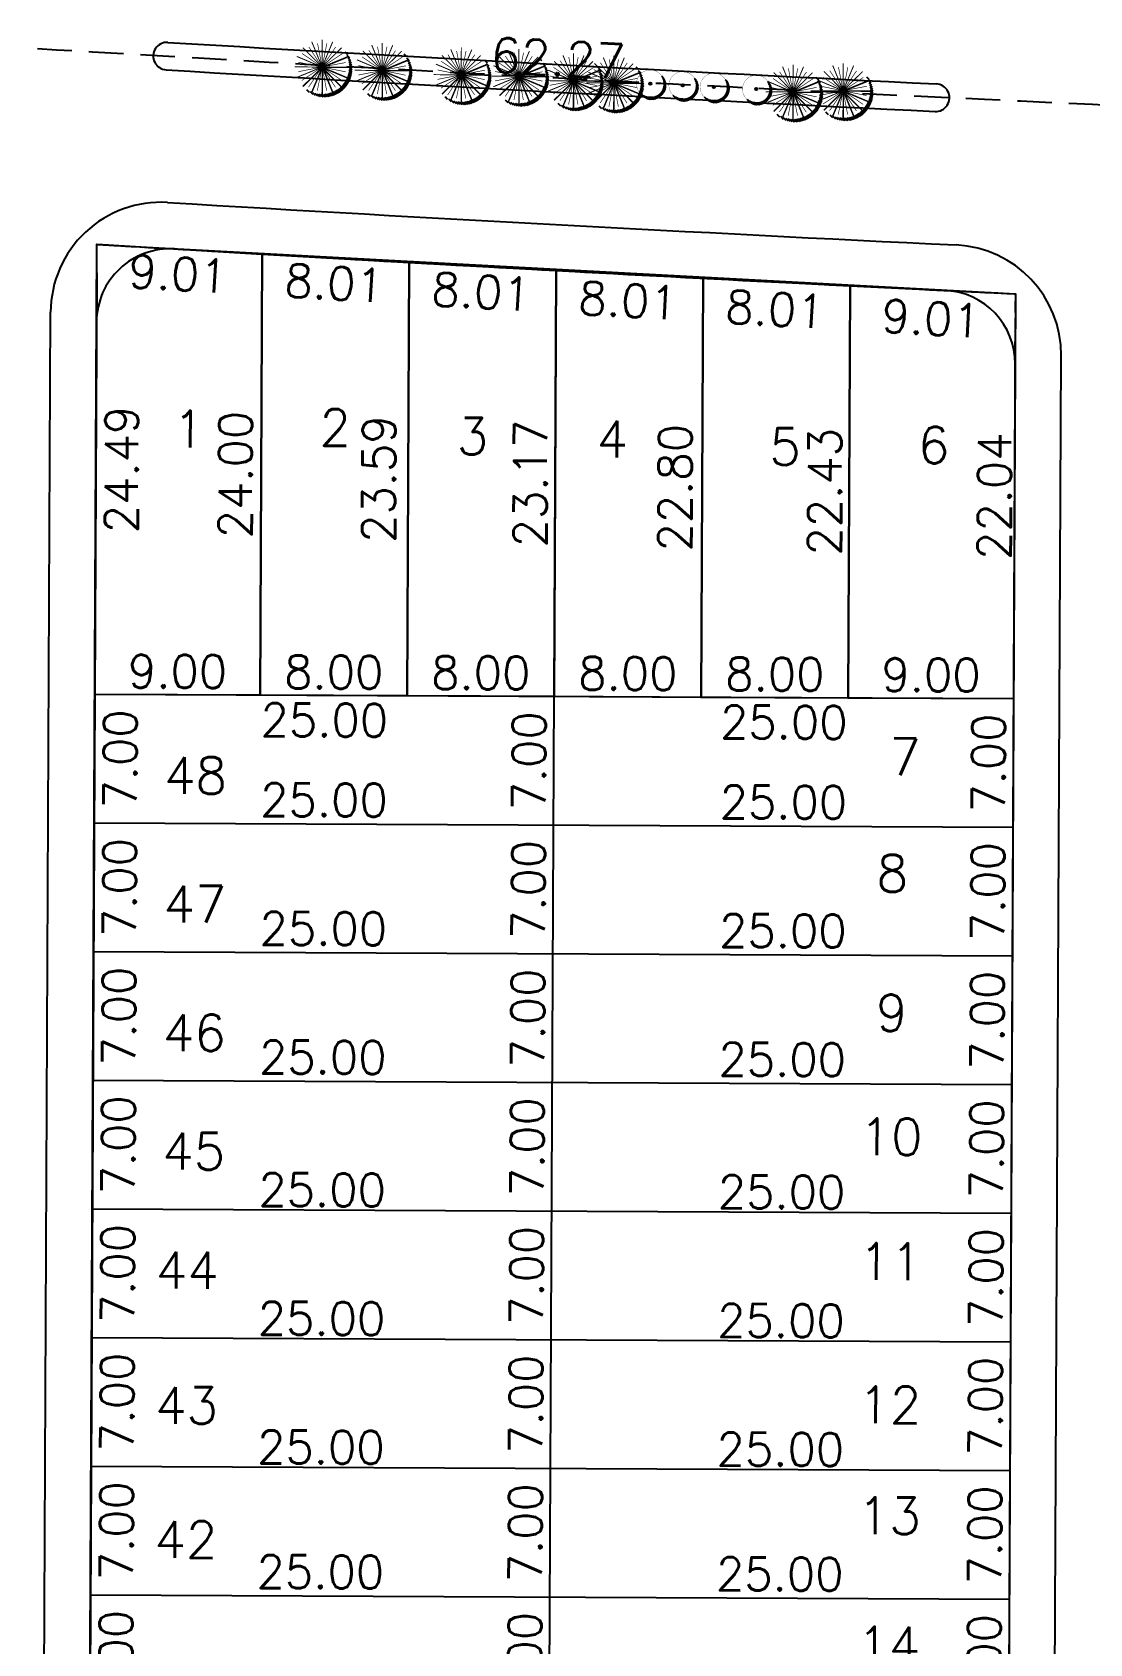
# Model space of a CAD drawing. Header units: millimetres. Extents: x -4430026 to 4783824, y 584 to 9593110.
# Drawn here: x 2675.9 to 2733.4, y 1609.6 to 1697.2 of the extents above; entities that cross this region are included whole.
import ezdxf
from ezdxf.enums import TextEntityAlignment as Align

# ---------------------------------------------------------------- set-up
doc = ezdxf.new("R2010")
doc.units = ezdxf.units.MM
for name, pattern in [('DASHED2', [0.375, 0.25, -0.125]), ('HIDDEN', [0.375, 0.25, -0.125]), ('HIDDEN2', [0.1875, 0.125, -0.0625])]:
    doc.linetypes.add(name, pattern=pattern)
for name, color, linetype in [('boundary filipe', 6, 'Continuous'), ('BOUNDARY LOTES', 2, 'Continuous'), ('Calçada', 1, 'Continuous'), ('CANTOS', 9, 'HIDDEN'), ('Cota', 8, 'Continuous'), ('COTAS', 8, 'Continuous'), ('curvas', 4, 'Continuous'), ('Lotes', 2, 'Continuous'), ('Numero de lotes', 5, 'Continuous'), ('PAI_pDYD', 72, 'Continuous'), ('Projeção', 8, 'HIDDEN2'), ('QUADRA', 4, 'Continuous'), ('TRANSPLANTADA RETIRADA', 12, 'Continuous')]:
    doc.layers.add(name, color=color, linetype=linetype)
doc.styles.add('arcad1', font='romans.shx')
doc.styles.add('ROMANS', font='romans.shx')
doc.dimstyles.new('BOLA100', dxfattribs={"dimscale": 0, "dimtxt": 1.9, "dimasz": 0.18, "dimexe": 0.18, "dimexo": 0.063, "dimgap": 0, "dimtad": 1, "dimzin": 4, "dimdsep": 46, "dimtxsty": 'ROMANS', "dimcen": 0.09, "dimse1": 1, "dimse2": 1, "dimsd1": 1, "dimsd2": 1, "dimclrt": 256, "dimaunit": 1, "dimadec": 4, "dimazin": 0, "dimtfac": 1.2, "dimtix": 1, "dimtmove": 2, "dimatfit": 3, "dimfxl": 1, "dimtvp": 2, "dimtolj": 1, "dimtzin": 4, "dimarcsym": 0})
doc.dimstyles.get("Standard").update_dxf_attribs({"dimtxt": 0.18, "dimasz": 0.18, "dimexe": 0.18, "dimexo": 0.0625, "dimgap": 0.09, "dimtad": 0, "dimtih": 1, "dimtoh": 1, "dimdec": 4, "dimzin": 0, "dimdsep": 46, "dimtxsty": 'Standard', "dimcen": 0.09, "dimadec": 0, "dimazin": 0, "dimtfac": 1, "dimtdec": 4, "dimtofl": 0, "dimtmove": 0, "dimatfit": 3, "dimfxl": 1, "dimtolj": 1, "dimtzin": 0, "dimarcsym": 0})

# ---------------------------------------------------------------- blocks, each defined once
blk = doc.blocks.new('ÁRVORE RETIRADA')
at = {"layer": 'TRANSPLANTADA RETIRADA'}
h = blk.add_hatch(dxfattribs=at)
h.set_pattern_fill('_USER', color=256, scale=0.1, angle=135, style=0, pattern_type=0)
h.set_pattern_definition([(135, (-4.58336, -6.35557), (-0.0707107, -0.0707107), [])])
h.paths.add_polyline_path([(6.05, -0.52, 0.204792), (4.24, 3.71, -0.606095), (-0.55, -5.47, -0.193046), (-4.58, -3.85, 0.73404)])
h = blk.add_hatch(color=256, dxfattribs=at)
h.dxf.hatch_style = 1
h.paths.add_polyline_path([(-1.02, 0.37, 1), (-0.07, 0.37, 1)])
at = {"layer": 'TRANSPLANTADA RETIRADA', "linetype": 'DASHED2', "const_width": 0.1}
blk.add_lwpolyline([(-0.55, 6.21, 1), (-0.55, -5.47, 1), (-0.55, 6.21, -3.167262)], format="xyb", dxfattribs=at)
at = {"layer": 'TRANSPLANTADA RETIRADA'}
blk.add_circle((-0.55, 0.37), 0.476, dxfattribs=at)
blk = doc.blocks.new('PALMEIRA_PROPOSTA')
at = {"linetype": 'Continuous'}
h = blk.add_hatch(dxfattribs=at)
h.set_pattern_fill('_USER', color=250, scale=0.168035, angle=315, style=0, pattern_type=0)
h.set_pattern_definition([(315, (-2.75975, -4.60628), (0.1188187, 0.1188187), [])])
h.paths.add_polyline_path([(4.61, -0.41, 0.216766), (3.17, 2.76, -0.18118), (4.2, 0, -0.643702), (-2.76, -3.17, 0.693222)])
blk.add_hatch(color=1, dxfattribs=at).paths.add_polyline_path([(-0.4, 0, 1), (0.4, 0, 1)])
at = {"color": 98, "linetype": 'Continuous', "const_width": 0.15}
for points in [[(-2.97, 2.97), (-0.28, 0.28)], [(-1.61, 3.88), (-0.15, 0.37)], [(0, 4.2), (0, 0.4)], [(1.61, 3.88), (0.15, 0.37)], [(2.97, 2.97), (0.28, 0.28)], [(-4.2, 0), (-0.4, 0)], [(-3.88, 1.61), (-0.37, 0.15)], [(3.88, 1.61), (0.37, 0.15)], [(4.2, 0), (0.4, 0)], [(-3.88, -1.61), (-0.37, -0.15)], [(-2.97, -2.97), (-0.28, -0.28)], [(-1.61, -3.88), (-0.15, -0.37)], [(0, -4.2), (0, -0.4)], [(1.61, -3.88), (0.15, -0.37)], [(2.97, -2.97), (0.28, -0.28)], [(3.88, -1.61), (0.37, -0.15)]]:
    blk.add_lwpolyline(points, dxfattribs=at)
at = {"color": 96, "linetype": 'Continuous', "const_width": 0.1}
for points in [[(-2.06, 3.08), (-0.22, 0.33)], [(-0.72, 3.63), (-0.08, 0.39)], [(0.72, 3.63), (0.08, 0.39)], [(2.06, 3.08), (0.22, 0.33)], [(-3.63, 0.72), (-0.39, 0.08)], [(-3.08, 2.06), (-0.33, 0.22)], [(3.08, 2.06), (0.33, 0.22)], [(3.63, 0.72), (0.39, 0.08)], [(-3.63, -0.72), (-0.39, -0.08)], [(-3.08, -2.06), (-0.33, -0.22)], [(-2.06, -3.08), (-0.22, -0.33)], [(-0.72, -3.63), (-0.08, -0.39)], [(0.72, -3.63), (0.08, -0.39)], [(2.06, -3.08), (0.22, -0.33)], [(3.08, -2.06), (0.33, -0.22)], [(3.63, -0.72), (0.39, -0.08)]]:
    blk.add_lwpolyline(points, dxfattribs=at)
at = {"color": 98, "linetype": 'Continuous', "true_color": 0x001a00, "const_width": 0.15}
for points in [[(3.92, 1.52), (0.4, 0.07)], [(4.2, -0.07), (0.4, -0.07)], [(-2.92, -3.02), (-0.23, -0.34)], [(-1.54, -3.91), (-0.09, -0.4)], [(0.07, -4.2), (0.07, -0.4)], [(1.68, -3.85), (0.23, -0.34)], [(2.92, -3.02), (0.23, -0.33)], [(3.85, -1.67), (0.34, -0.21)]]:
    blk.add_lwpolyline(points, dxfattribs=at)
at = {"color": 1, "linetype": 'Continuous'}
blk.add_circle((0, 0), 0.4, dxfattribs=at)
blk = doc.blocks.new('*D13702')
at = {"layer": 'DEFPOINTS', "color": 0, "linetype": 'ByBlock'}
for p in [(2673.34, 1696.513), (2673.34, 1696.513), (2735.525, 1693.23)]:
    blk.add_point(p, dxfattribs=at)
at = {"layer": 'COTAS', "linetype": 'ByBlock', "insert": (2704.483, 1695.82), "char_height": 1.9, "attachment_point": 5, "rotation": 356.97846, "style": 'ROMANS'}
blk.add_mtext('\\A1;62.27', dxfattribs=at)
blk = doc.blocks.new('*D13707')
at = {"layer": 'DEFPOINTS', "color": 0, "linetype": 'ByBlock'}
for p in [(2735.525, 1693.23), (2734.651, 1508.594), (2734.651, 1508.594)]:
    blk.add_point(p, dxfattribs=at)
at = {"layer": 'COTAS', "linetype": 'ByBlock', "insert": (2733.087, 1600.922), "char_height": 1.9, "attachment_point": 5, "rotation": 89.72858, "style": 'ROMANS'}
blk.add_mtext('\\A1;184.64', dxfattribs=at)
blk = doc.blocks.new('*D10260')
at = {"layer": 'DEFPOINTS', "color": 0}
for p in [(2679.389, 1685.697), (2679.273, 1661.204), (2684.269, 1661.18)]:
    blk.add_point(p, dxfattribs=at)
at = {"layer": 'COTAS', "color": 41, "insert": (2680.727, 1673.444), "char_height": 1.8, "attachment_point": 5, "rotation": 89.72858, "style": 'ROMANS'}
blk.add_mtext('\\A1;24.49', dxfattribs=at)
blk = doc.blocks.new('*D10261')
at = {"layer": 'DEFPOINTS', "color": 0}
for p in [(2679.273, 1661.204), (2679.24, 1654.204), (2684.236, 1654.18)]:
    blk.add_point(p, dxfattribs=at)
at = {"layer": 'COTAS', "color": 41, "insert": (2680.652, 1657.697), "char_height": 1.8, "attachment_point": 5, "rotation": 89.72858, "style": 'ROMANS'}
blk.add_mtext('\\A1;7.00', dxfattribs=at)
blk = doc.blocks.new('*D10262')
at = {"layer": 'DEFPOINTS', "color": 0}
for p in [(2679.24, 1654.204), (2679.207, 1647.204), (2684.203, 1647.18)]:
    blk.add_point(p, dxfattribs=at)
at = {"layer": 'COTAS', "color": 41, "insert": (2680.619, 1650.697), "char_height": 1.8, "attachment_point": 5, "rotation": 89.72858, "style": 'ROMANS'}
blk.add_mtext('\\A1;7.00', dxfattribs=at)
blk = doc.blocks.new('*D10263')
at = {"layer": 'DEFPOINTS', "color": 0}
for p in [(2679.207, 1647.204), (2679.174, 1640.204), (2684.17, 1640.18)]:
    blk.add_point(p, dxfattribs=at)
at = {"layer": 'COTAS', "color": 41, "insert": (2680.586, 1643.697), "char_height": 1.8, "attachment_point": 5, "rotation": 89.72858, "style": 'ROMANS'}
blk.add_mtext('\\A1;7.00', dxfattribs=at)
blk = doc.blocks.new('*D10264')
at = {"layer": 'DEFPOINTS', "color": 0}
for p in [(2679.174, 1640.204), (2679.14, 1633.204), (2684.136, 1633.18)]:
    blk.add_point(p, dxfattribs=at)
at = {"layer": 'COTAS', "color": 41, "insert": (2680.553, 1636.697), "char_height": 1.8, "attachment_point": 5, "rotation": 89.72858, "style": 'ROMANS'}
blk.add_mtext('\\A1;7.00', dxfattribs=at)
blk = doc.blocks.new('*D10265')
at = {"layer": 'DEFPOINTS', "color": 0}
for p in [(2679.14, 1633.204), (2679.107, 1626.204), (2684.103, 1626.18)]:
    blk.add_point(p, dxfattribs=at)
at = {"layer": 'COTAS', "color": 41, "insert": (2680.52, 1629.697), "char_height": 1.8, "attachment_point": 5, "rotation": 89.72858, "style": 'ROMANS'}
blk.add_mtext('\\A1;7.00', dxfattribs=at)
blk = doc.blocks.new('*D10266')
at = {"layer": 'DEFPOINTS', "color": 0}
for p in [(2679.107, 1626.204), (2679.074, 1619.204), (2684.07, 1619.18)]:
    blk.add_point(p, dxfattribs=at)
at = {"layer": 'COTAS', "color": 41, "insert": (2680.487, 1622.697), "char_height": 1.8, "attachment_point": 5, "rotation": 89.72858, "style": 'ROMANS'}
blk.add_mtext('\\A1;7.00', dxfattribs=at)
blk = doc.blocks.new('*D10267')
at = {"layer": 'DEFPOINTS', "color": 0}
for p in [(2679.074, 1619.204), (2679.041, 1612.204), (2684.037, 1612.181)]:
    blk.add_point(p, dxfattribs=at)
at = {"layer": 'COTAS', "color": 41, "insert": (2680.453, 1615.698), "char_height": 1.8, "attachment_point": 5, "rotation": 89.72858, "style": 'ROMANS'}
blk.add_mtext('\\A1;7.00', dxfattribs=at)
blk = doc.blocks.new('*D10268')
at = {"layer": 'DEFPOINTS', "color": 0}
for p in [(2679.041, 1612.204), (2679.008, 1605.204), (2684.004, 1605.181)]:
    blk.add_point(p, dxfattribs=at)
at = {"layer": 'COTAS', "color": 41, "insert": (2680.42, 1608.698), "char_height": 1.8, "attachment_point": 5, "rotation": 89.72858, "style": 'ROMANS'}
blk.add_mtext('\\A1;7.00', dxfattribs=at)
blk = doc.blocks.new('*D10280')
at = {"layer": 'DEFPOINTS', "color": 0}
for p in [(2704.383, 1684.26), (2704.273, 1661.085), (2706.517, 1661.075)]:
    blk.add_point(p, dxfattribs=at)
at = {"layer": 'COTAS', "color": 41, "insert": (2702.972, 1672.679), "char_height": 1.8, "attachment_point": 5, "rotation": 89.72858, "style": 'ROMANS'}
blk.add_mtext('\\A1;23.17', dxfattribs=at)
blk = doc.blocks.new('*D10281')
at = {"layer": 'DEFPOINTS', "color": 0}
for p in [(2704.273, 1661.085), (2704.24, 1654.085), (2706.484, 1654.075)]:
    blk.add_point(p, dxfattribs=at)
at = {"layer": 'COTAS', "color": 41, "insert": (2702.9, 1657.592), "char_height": 1.8, "attachment_point": 5, "rotation": 89.72858, "style": 'ROMANS'}
blk.add_mtext('\\A1;7.00', dxfattribs=at)
blk = doc.blocks.new('*D10282')
at = {"layer": 'DEFPOINTS', "color": 0}
for p in [(2704.24, 1654.085), (2704.206, 1647.085), (2706.45, 1647.075)]:
    blk.add_point(p, dxfattribs=at)
at = {"layer": 'COTAS', "color": 41, "insert": (2702.867, 1650.592), "char_height": 1.8, "attachment_point": 5, "rotation": 89.72858, "style": 'ROMANS'}
blk.add_mtext('\\A1;7.00', dxfattribs=at)
blk = doc.blocks.new('*D10283')
at = {"layer": 'DEFPOINTS', "color": 0}
for p in [(2704.206, 1647.085), (2704.173, 1640.085), (2706.417, 1640.075)]:
    blk.add_point(p, dxfattribs=at)
at = {"layer": 'COTAS', "color": 41, "insert": (2702.834, 1643.592), "char_height": 1.8, "attachment_point": 5, "rotation": 89.72858, "style": 'ROMANS'}
blk.add_mtext('\\A1;7.00', dxfattribs=at)
blk = doc.blocks.new('*D10284')
at = {"layer": 'DEFPOINTS', "color": 0}
for p in [(2704.173, 1640.085), (2704.14, 1633.086), (2706.384, 1633.075)]:
    blk.add_point(p, dxfattribs=at)
at = {"layer": 'COTAS', "color": 41, "insert": (2702.801, 1636.592), "char_height": 1.8, "attachment_point": 5, "rotation": 89.72858, "style": 'ROMANS'}
blk.add_mtext('\\A1;7.00', dxfattribs=at)
blk = doc.blocks.new('*D10285')
at = {"layer": 'DEFPOINTS', "color": 0}
for p in [(2704.14, 1633.086), (2704.107, 1626.086), (2706.351, 1626.075)]:
    blk.add_point(p, dxfattribs=at)
at = {"layer": 'COTAS', "color": 41, "insert": (2702.767, 1629.592), "char_height": 1.8, "attachment_point": 5, "rotation": 89.72858, "style": 'ROMANS'}
blk.add_mtext('\\A1;7.00', dxfattribs=at)
blk = doc.blocks.new('*D10286')
at = {"layer": 'DEFPOINTS', "color": 0}
for p in [(2704.107, 1626.086), (2704.074, 1619.086), (2706.318, 1619.075)]:
    blk.add_point(p, dxfattribs=at)
at = {"layer": 'COTAS', "color": 41, "insert": (2702.734, 1622.592), "char_height": 1.8, "attachment_point": 5, "rotation": 89.72858, "style": 'ROMANS'}
blk.add_mtext('\\A1;7.00', dxfattribs=at)
blk = doc.blocks.new('*D10287')
at = {"layer": 'DEFPOINTS', "color": 0}
for p in [(2704.074, 1619.086), (2704.041, 1612.086), (2706.285, 1612.075)]:
    blk.add_point(p, dxfattribs=at)
at = {"layer": 'COTAS', "color": 41, "insert": (2702.701, 1615.592), "char_height": 1.8, "attachment_point": 5, "rotation": 89.72858, "style": 'ROMANS'}
blk.add_mtext('\\A1;7.00', dxfattribs=at)
blk = doc.blocks.new('*D10288')
at = {"layer": 'DEFPOINTS', "color": 0}
for p in [(2704.041, 1612.086), (2704.007, 1605.086), (2706.251, 1605.075)]:
    blk.add_point(p, dxfattribs=at)
at = {"layer": 'COTAS', "color": 41, "insert": (2702.668, 1608.592), "char_height": 1.8, "attachment_point": 5, "rotation": 89.72858, "style": 'ROMANS'}
blk.add_mtext('\\A1;7.00', dxfattribs=at)
blk = doc.blocks.new('*D10299')
at = {"layer": 'DEFPOINTS', "color": 0}
for p in [(2729.272, 1660.967), (2729.239, 1653.967), (2731.483, 1653.956)]:
    blk.add_point(p, dxfattribs=at)
at = {"layer": 'COTAS', "color": 41, "insert": (2727.9, 1657.473), "char_height": 1.8, "attachment_point": 5, "rotation": 89.72858, "style": 'ROMANS'}
blk.add_mtext('\\A1;7.00', dxfattribs=at)
blk = doc.blocks.new('*D10300')
at = {"layer": 'DEFPOINTS', "color": 0}
for p in [(2729.239, 1653.967), (2729.206, 1646.967), (2731.45, 1646.956)]:
    blk.add_point(p, dxfattribs=at)
at = {"layer": 'COTAS', "color": 41, "insert": (2727.867, 1650.473), "char_height": 1.8, "attachment_point": 5, "rotation": 89.72858, "style": 'ROMANS'}
blk.add_mtext('\\A1;7.00', dxfattribs=at)
blk = doc.blocks.new('*D10301')
at = {"layer": 'DEFPOINTS', "color": 0}
for p in [(2729.206, 1646.967), (2729.173, 1639.967), (2731.417, 1639.956)]:
    blk.add_point(p, dxfattribs=at)
at = {"layer": 'COTAS', "color": 41, "insert": (2727.834, 1643.473), "char_height": 1.8, "attachment_point": 5, "rotation": 89.72858, "style": 'ROMANS'}
blk.add_mtext('\\A1;7.00', dxfattribs=at)
blk = doc.blocks.new('*D10302')
at = {"layer": 'DEFPOINTS', "color": 0}
for p in [(2729.173, 1639.967), (2729.14, 1632.967), (2731.384, 1632.956)]:
    blk.add_point(p, dxfattribs=at)
at = {"layer": 'COTAS', "color": 41, "insert": (2727.8, 1636.473), "char_height": 1.8, "attachment_point": 5, "rotation": 89.72858, "style": 'ROMANS'}
blk.add_mtext('\\A1;7.00', dxfattribs=at)
blk = doc.blocks.new('*D10303')
at = {"layer": 'DEFPOINTS', "color": 0}
for p in [(2729.14, 1632.967), (2729.107, 1625.967), (2731.351, 1625.957)]:
    blk.add_point(p, dxfattribs=at)
at = {"layer": 'COTAS', "color": 41, "insert": (2727.767, 1629.474), "char_height": 1.8, "attachment_point": 5, "rotation": 89.72858, "style": 'ROMANS'}
blk.add_mtext('\\A1;7.00', dxfattribs=at)
blk = doc.blocks.new('*D10304')
at = {"layer": 'DEFPOINTS', "color": 0}
for p in [(2729.107, 1625.967), (2729.074, 1618.967), (2731.317, 1618.957)]:
    blk.add_point(p, dxfattribs=at)
at = {"layer": 'COTAS', "color": 41, "insert": (2727.734, 1622.474), "char_height": 1.8, "attachment_point": 5, "rotation": 89.72858, "style": 'ROMANS'}
blk.add_mtext('\\A1;7.00', dxfattribs=at)
blk = doc.blocks.new('*D10305')
at = {"layer": 'DEFPOINTS', "color": 0}
for p in [(2729.074, 1618.967), (2729.04, 1611.967), (2731.284, 1611.957)]:
    blk.add_point(p, dxfattribs=at)
at = {"layer": 'COTAS', "color": 41, "insert": (2727.701, 1615.474), "char_height": 1.8, "attachment_point": 5, "rotation": 89.72858, "style": 'ROMANS'}
blk.add_mtext('\\A1;7.00', dxfattribs=at)
blk = doc.blocks.new('*D10306')
at = {"layer": 'DEFPOINTS', "color": 0}
for p in [(2729.04, 1611.967), (2729.007, 1604.967), (2731.251, 1604.957)]:
    blk.add_point(p, dxfattribs=at)
at = {"layer": 'COTAS', "color": 41, "insert": (2727.668, 1608.474), "char_height": 1.8, "attachment_point": 5, "rotation": 89.72858, "style": 'ROMANS'}
blk.add_mtext('\\A1;7.00', dxfattribs=at)
blk = doc.blocks.new('*D10317')
at = {"layer": 'DEFPOINTS', "color": 0}
for p in [(2688.387, 1685.164), (2690.578, 1685.154), (2688.273, 1661.161)]:
    blk.add_point(p, dxfattribs=at)
at = {"layer": 'COTAS', "color": 41, "insert": (2686.922, 1673.169), "char_height": 1.8, "attachment_point": 5, "rotation": 89.72858, "style": 'ROMANS'}
blk.add_mtext('\\A1;24.00', dxfattribs=at)
blk = doc.blocks.new('*D10318')
at = {"layer": 'DEFPOINTS', "color": 0}
for p in [(2696.385, 1684.709), (2698.385, 1684.699), (2696.273, 1661.123)]:
    blk.add_point(p, dxfattribs=at)
at = {"layer": 'COTAS', "color": 41, "insert": (2694.729, 1672.923), "char_height": 1.8, "attachment_point": 5, "rotation": 89.72858, "style": 'ROMANS'}
blk.add_mtext('\\A1;23.59', dxfattribs=at)
blk = doc.blocks.new('*D10319')
at = {"layer": 'DEFPOINTS', "color": 0}
for p in [(2712.381, 1683.847), (2714.502, 1683.837), (2712.273, 1661.047)]:
    blk.add_point(p, dxfattribs=at)
at = {"layer": 'COTAS', "color": 41, "insert": (2710.848, 1672.454), "char_height": 1.8, "attachment_point": 5, "rotation": 89.72858, "style": 'ROMANS'}
blk.add_mtext('\\A1;22.80', dxfattribs=at)
blk = doc.blocks.new('*D10320')
at = {"layer": 'DEFPOINTS', "color": 0}
for p in [(2720.379, 1683.441), (2722.645, 1683.43), (2720.273, 1661.009)]:
    blk.add_point(p, dxfattribs=at)
at = {"layer": 'COTAS', "color": 41, "insert": (2718.991, 1672.231), "char_height": 1.8, "attachment_point": 5, "rotation": 89.72858, "style": 'ROMANS'}
blk.add_mtext('\\A1;22.43', dxfattribs=at)
blk = doc.blocks.new('*D10321')
at = {"layer": 'DEFPOINTS', "color": 0}
for p in [(2729.377, 1683.004), (2731.877, 1682.992), (2729.272, 1660.967)]:
    blk.add_point(p, dxfattribs=at)
at = {"layer": 'COTAS', "color": 41, "insert": (2728.225, 1671.991), "char_height": 1.8, "attachment_point": 5, "rotation": 89.72858, "style": 'ROMANS'}
blk.add_mtext('\\A1;22.04', dxfattribs=at)
blk = doc.blocks.new('*D10322')
at = {"layer": 'DEFPOINTS', "color": 0}
for p in [(2679.273, 1661.204), (2688.273, 1661.161), (2688.262, 1658.839)]:
    blk.add_point(p, dxfattribs=at)
at = {"layer": 'COTAS', "color": 41, "insert": (2683.779, 1662.46), "char_height": 1.8, "attachment_point": 5, "rotation": 359.72858, "style": 'ROMANS'}
blk.add_mtext('\\A1;9.00', dxfattribs=at)
blk = doc.blocks.new('*D10323')
at = {"layer": 'DEFPOINTS', "color": 0}
for p in [(2688.273, 1661.161), (2696.273, 1661.123), (2696.262, 1658.801)]:
    blk.add_point(p, dxfattribs=at)
at = {"layer": 'COTAS', "color": 41, "insert": (2692.279, 1662.42), "char_height": 1.8, "attachment_point": 5, "rotation": 359.72858, "style": 'ROMANS'}
blk.add_mtext('\\A1;8.00', dxfattribs=at)
blk = doc.blocks.new('*D10324')
at = {"layer": 'DEFPOINTS', "color": 0}
for p in [(2696.273, 1661.123), (2704.273, 1661.085), (2704.262, 1658.763)]:
    blk.add_point(p, dxfattribs=at)
at = {"layer": 'COTAS', "color": 41, "insert": (2700.279, 1662.382), "char_height": 1.8, "attachment_point": 5, "rotation": 359.72858, "style": 'ROMANS'}
blk.add_mtext('\\A1;8.00', dxfattribs=at)
blk = doc.blocks.new('*D10325')
at = {"layer": 'DEFPOINTS', "color": 0}
for p in [(2704.273, 1661.085), (2712.273, 1661.047), (2712.262, 1658.725)]:
    blk.add_point(p, dxfattribs=at)
at = {"layer": 'COTAS', "color": 41, "insert": (2708.279, 1662.344), "char_height": 1.8, "attachment_point": 5, "rotation": 359.72858, "style": 'ROMANS'}
blk.add_mtext('\\A1;8.00', dxfattribs=at)
blk = doc.blocks.new('*D10326')
at = {"layer": 'DEFPOINTS', "color": 0}
for p in [(2712.273, 1661.047), (2720.273, 1661.009), (2720.262, 1658.687)]:
    blk.add_point(p, dxfattribs=at)
at = {"layer": 'COTAS', "color": 41, "insert": (2716.279, 1662.306), "char_height": 1.8, "attachment_point": 5, "rotation": 359.72858, "style": 'ROMANS'}
blk.add_mtext('\\A1;8.00', dxfattribs=at)
blk = doc.blocks.new('*D10327')
at = {"layer": 'DEFPOINTS', "color": 0}
for p in [(2720.273, 1661.009), (2729.272, 1660.967), (2729.261, 1658.645)]:
    blk.add_point(p, dxfattribs=at)
at = {"layer": 'COTAS', "color": 41, "insert": (2724.779, 1662.266), "char_height": 1.8, "attachment_point": 5, "rotation": 359.72858, "style": 'ROMANS'}
blk.add_mtext('\\A1;9.00', dxfattribs=at)
blk = doc.blocks.new('*D10328')
at = {"layer": 'DEFPOINTS', "color": 0}
for p in [(2679.389, 1685.697), (2688.387, 1685.164), (2688.094, 1680.232)]:
    blk.add_point(p, dxfattribs=at)
at = {"layer": 'COTAS', "color": 41, "insert": (2683.809, 1684.092), "char_height": 1.8, "attachment_point": 5, "rotation": 356.61052, "style": 'ROMANS'}
blk.add_mtext('\\A1;9.01', dxfattribs=at)
blk = doc.blocks.new('*D10329')
at = {"layer": 'DEFPOINTS', "color": 0}
for p in [(2688.387, 1685.164), (2696.385, 1684.709), (2696.091, 1679.758)]:
    blk.add_point(p, dxfattribs=at)
at = {"layer": 'COTAS', "color": 41, "insert": (2692.306, 1683.589), "char_height": 1.8, "attachment_point": 5, "rotation": 356.61052, "style": 'ROMANS'}
blk.add_mtext('\\A1;8.01', dxfattribs=at)
blk = doc.blocks.new('*D10330')
at = {"layer": 'DEFPOINTS', "color": 0}
for p in [(2696.385, 1684.709), (2704.383, 1684.26), (2704.088, 1679.284)]:
    blk.add_point(p, dxfattribs=at)
at = {"layer": 'COTAS', "color": 41, "insert": (2700.302, 1683.115), "char_height": 1.8, "attachment_point": 5, "rotation": 356.61052, "style": 'ROMANS'}
blk.add_mtext('\\A1;8.01', dxfattribs=at)
blk = doc.blocks.new('*D10331')
at = {"layer": 'DEFPOINTS', "color": 0}
for p in [(2704.383, 1684.26), (2712.381, 1683.847), (2712.082, 1678.811)]:
    blk.add_point(p, dxfattribs=at)
at = {"layer": 'COTAS', "color": 41, "insert": (2708.298, 1682.641), "char_height": 1.8, "attachment_point": 5, "rotation": 356.61052, "style": 'ROMANS'}
blk.add_mtext('\\A1;8.01', dxfattribs=at)
blk = doc.blocks.new('*D10332')
at = {"layer": 'DEFPOINTS', "color": 0}
for p in [(2712.381, 1683.847), (2720.379, 1683.441), (2720.077, 1678.337)]:
    blk.add_point(p, dxfattribs=at)
at = {"layer": 'COTAS', "color": 41, "insert": (2716.292, 1682.168), "char_height": 1.8, "attachment_point": 5, "rotation": 356.61052, "style": 'ROMANS'}
blk.add_mtext('\\A1;8.01', dxfattribs=at)
blk = doc.blocks.new('*D10333')
at = {"layer": 'DEFPOINTS', "color": 0}
for p in [(2720.379, 1683.441), (2729.377, 1683.004), (2729.069, 1677.805)]:
    blk.add_point(p, dxfattribs=at)
at = {"layer": 'COTAS', "color": 41, "insert": (2724.786, 1681.665), "char_height": 1.8, "attachment_point": 5, "rotation": 356.61052, "style": 'ROMANS'}
blk.add_mtext('\\A1;9.01', dxfattribs=at)
blk = doc.blocks.new('*D10334')
at = {"layer": 'DEFPOINTS', "color": 0}
for p in [(2679.069, 1618.186), (2704.069, 1618.067), (2704.062, 1616.591)]:
    blk.add_point(p, dxfattribs=at)
at = {"layer": 'Cota', "color": 41, "insert": (2691.579, 1620.25), "char_height": 1.8, "attachment_point": 5, "rotation": 359.72858, "style": 'ROMANS'}
blk.add_mtext('\\A1;25.00', dxfattribs=at)
blk = doc.blocks.new('*D10335')
at = {"layer": 'DEFPOINTS', "color": 0}
for p in [(2704.069, 1618.067), (2729.069, 1617.949), (2729.062, 1616.473)]:
    blk.add_point(p, dxfattribs=at)
at = {"layer": 'Cota', "color": 41, "insert": (2716.579, 1620.132), "char_height": 1.8, "attachment_point": 5, "rotation": 359.72858, "style": 'ROMANS'}
blk.add_mtext('\\A1;25.00', dxfattribs=at)
blk = doc.blocks.new('*D10336')
at = {"layer": 'DEFPOINTS', "color": 0}
for p in [(2679.102, 1625.185), (2704.102, 1625.067), (2704.095, 1623.591)]:
    blk.add_point(p, dxfattribs=at)
at = {"layer": 'Cota', "color": 41, "insert": (2691.612, 1627.25), "char_height": 1.8, "attachment_point": 5, "rotation": 359.72858, "style": 'ROMANS'}
blk.add_mtext('\\A1;25.00', dxfattribs=at)
blk = doc.blocks.new('*D10337')
at = {"layer": 'DEFPOINTS', "color": 0}
for p in [(2704.102, 1625.067), (2729.102, 1624.949), (2729.095, 1623.473)]:
    blk.add_point(p, dxfattribs=at)
at = {"layer": 'Cota', "color": 41, "insert": (2716.612, 1627.132), "char_height": 1.8, "attachment_point": 5, "rotation": 359.72858, "style": 'ROMANS'}
blk.add_mtext('\\A1;25.00', dxfattribs=at)
blk = doc.blocks.new('*D10338')
at = {"layer": 'DEFPOINTS', "color": 0}
for p in [(2679.136, 1632.185), (2704.135, 1632.067), (2704.128, 1630.591)]:
    blk.add_point(p, dxfattribs=at)
at = {"layer": 'Cota', "color": 41, "insert": (2691.645, 1634.25), "char_height": 1.8, "attachment_point": 5, "rotation": 359.72858, "style": 'ROMANS'}
blk.add_mtext('\\A1;25.00', dxfattribs=at)
blk = doc.blocks.new('*D10339')
at = {"layer": 'DEFPOINTS', "color": 0}
for p in [(2704.135, 1632.067), (2729.135, 1631.949), (2729.128, 1630.473)]:
    blk.add_point(p, dxfattribs=at)
at = {"layer": 'Cota', "color": 41, "insert": (2716.645, 1634.132), "char_height": 1.8, "attachment_point": 5, "rotation": 359.72858, "style": 'ROMANS'}
blk.add_mtext('\\A1;25.00', dxfattribs=at)
blk = doc.blocks.new('*D10340')
at = {"layer": 'DEFPOINTS', "color": 0}
for p in [(2679.17, 1639.399), (2704.169, 1639.28), (2704.162, 1637.805)]:
    blk.add_point(p, dxfattribs=at)
at = {"layer": 'Cota', "color": 41, "insert": (2691.68, 1641.464), "char_height": 1.8, "attachment_point": 5, "rotation": 359.72858, "style": 'ROMANS'}
blk.add_mtext('\\A1;25.00', dxfattribs=at)
blk = doc.blocks.new('*D10341')
at = {"layer": 'DEFPOINTS', "color": 0}
for p in [(2704.169, 1639.28), (2729.169, 1639.162), (2729.162, 1637.686)]:
    blk.add_point(p, dxfattribs=at)
at = {"layer": 'Cota', "color": 41, "insert": (2716.679, 1641.345), "char_height": 1.8, "attachment_point": 5, "rotation": 359.72858, "style": 'ROMANS'}
blk.add_mtext('\\A1;25.00', dxfattribs=at)
blk = doc.blocks.new('*D10342')
at = {"layer": 'DEFPOINTS', "color": 0}
for p in [(2679.203, 1646.399), (2704.203, 1646.28), (2704.196, 1644.804)]:
    blk.add_point(p, dxfattribs=at)
at = {"layer": 'Cota', "color": 41, "insert": (2691.713, 1648.464), "char_height": 1.8, "attachment_point": 5, "rotation": 359.72858, "style": 'ROMANS'}
blk.add_mtext('\\A1;25.00', dxfattribs=at)
blk = doc.blocks.new('*D10343')
at = {"layer": 'DEFPOINTS', "color": 0}
for p in [(2704.203, 1646.28), (2729.202, 1646.162), (2729.195, 1644.686)]:
    blk.add_point(p, dxfattribs=at)
at = {"layer": 'Cota', "color": 41, "insert": (2716.713, 1648.345), "char_height": 1.8, "attachment_point": 5, "rotation": 359.72858, "style": 'ROMANS'}
blk.add_mtext('\\A1;25.00', dxfattribs=at)
blk = doc.blocks.new('*D10344')
at = {"layer": 'DEFPOINTS', "color": 0}
for p in [(2679.236, 1653.399), (2704.236, 1653.28), (2704.229, 1651.804)]:
    blk.add_point(p, dxfattribs=at)
at = {"layer": 'Cota', "color": 41, "insert": (2691.746, 1655.464), "char_height": 1.8, "attachment_point": 5, "rotation": 359.72858, "style": 'ROMANS'}
blk.add_mtext('\\A1;25.00', dxfattribs=at)
blk = doc.blocks.new('*D10345')
at = {"layer": 'DEFPOINTS', "color": 0}
for p in [(2704.236, 1653.28), (2729.235, 1653.162), (2729.228, 1651.686)]:
    blk.add_point(p, dxfattribs=at)
at = {"layer": 'Cota', "color": 41, "insert": (2716.746, 1655.345), "char_height": 1.8, "attachment_point": 5, "rotation": 359.72858, "style": 'ROMANS'}
blk.add_mtext('\\A1;25.00', dxfattribs=at)
blk = doc.blocks.new('*D10346')
at = {"layer": 'DEFPOINTS', "color": 0}
for p in [(2679.257, 1657.746), (2704.256, 1657.628), (2704.249, 1656.152)]:
    blk.add_point(p, dxfattribs=at)
at = {"layer": 'Cota', "color": 41, "insert": (2691.767, 1659.811), "char_height": 1.8, "attachment_point": 5, "rotation": 359.72858, "style": 'ROMANS'}
blk.add_mtext('\\A1;25.00', dxfattribs=at)
blk = doc.blocks.new('*D10347')
at = {"layer": 'DEFPOINTS', "color": 0}
for p in [(2704.256, 1657.628), (2729.256, 1657.509), (2729.249, 1656.033)]:
    blk.add_point(p, dxfattribs=at)
at = {"layer": 'Cota', "color": 41, "insert": (2716.766, 1659.693), "char_height": 1.8, "attachment_point": 5, "rotation": 359.72858, "style": 'ROMANS'}
blk.add_mtext('\\A1;25.00', dxfattribs=at)
blk = doc.blocks.new('*D10348')
at = {"layer": 'DEFPOINTS', "color": 0}
for p in [(2679.037, 1611.399), (2704.037, 1611.281), (2704.03, 1609.805)]:
    blk.add_point(p, dxfattribs=at)
at = {"layer": 'Cota', "color": 41, "insert": (2691.547, 1613.464), "char_height": 1.8, "attachment_point": 5, "rotation": 359.72858, "style": 'ROMANS'}
blk.add_mtext('\\A1;25.00', dxfattribs=at)
blk = doc.blocks.new('*D10349')
at = {"layer": 'DEFPOINTS', "color": 0}
for p in [(2704.037, 1611.281), (2729.037, 1611.162), (2729.03, 1609.686)]:
    blk.add_point(p, dxfattribs=at)
at = {"layer": 'Cota', "color": 41, "insert": (2716.547, 1613.346), "char_height": 1.8, "attachment_point": 5, "rotation": 359.72858, "style": 'ROMANS'}
blk.add_mtext('\\A1;25.00', dxfattribs=at)

msp = doc.modelspace()

# ---------------------------------------------------------------- linework, layer by layer
at = {"layer": 'boundary filipe', "linetype": 'ByBlock'}
for p, q in [((2679.382, 1684.147, 2.439), (2678.576, 1514.162, 2.439)), ((2728.579, 1514.637, 2.439), (2729.37, 1681.455, 2.439))]:
    msp.add_line(p, q, dxfattribs=at)
at = {"layer": 'boundary filipe', "elevation": 2.439}
msp.add_lwpolyline([(2728.579, 1514.637), (2678.576, 1514.162), (2679.389, 1685.693), (2729.377, 1683.004), (2728.579, 1514.637)], dxfattribs=at)
at = {"layer": 'BOUNDARY LOTES', "elevation": 2.439}
for points in [[(2679.389, 1685.697), (2688.387, 1685.164), (2688.273, 1661.161), (2679.273, 1661.204)], [(2688.387, 1685.164), (2696.385, 1684.709), (2696.273, 1661.123), (2688.273, 1661.161)], [(2696.385, 1684.709), (2704.383, 1684.269), (2704.273, 1661.085), (2696.273, 1661.123)], [(2704.383, 1684.269), (2712.381, 1683.847), (2712.273, 1661.047), (2704.273, 1661.085)], [(2712.381, 1683.847), (2720.379, 1683.441), (2720.273, 1661.009), (2712.273, 1661.047)], [(2720.379, 1683.441), (2729.377, 1683.004), (2729.272, 1660.967), (2720.273, 1661.009)]]:
    msp.add_lwpolyline(points, close=True, dxfattribs=at)
at = {"layer": 'Calçada'}
for p, q in [((2682.73, 1688.001, 2.439), (2682.73, 1688.001, 2.439)), ((2676.093, 1517.724, 2.439), (2676.872, 1682.011, 2.439)), ((2731.096, 1518.075, 2.439), (2731.861, 1679.64, 2.439))]:
    msp.add_line(p, q, dxfattribs=at)
for centre, radius, start, end in [((2682.871, 1681.982, 2.439), 6, 86.59846, 179.72858), ((2911.555, 5529.425, 2.439), 3848.233, 266.598464, 267.238461), ((2725.861, 1679.668, 2.439), 6, 359.72858, 87.23846)]:
    msp.add_arc(centre, radius, start, end, dxfattribs=at)
for centre, major_axis, start_param, end_param in [((2683.203, 1695.937, 2.439), (-0.75, 0.004), 4.657618, 7.799211), ((2911.548, 5527.963, 2.439), (-3838.758, 18.185), 1.516026, 1.526936), ((2911.548, 5527.963, 2.439), (-3840.258, 18.192), 1.516026, 1.526936), ((2725.032, 1693.674, 2.439), (-0.75, 0.004), 1.526936, 4.668529)]:
    msp.add_ellipse(centre, major_axis=major_axis, ratio=0.99981, start_param=start_param, end_param=end_param, dxfattribs=at)
at = {"layer": 'CANTOS', "ltscale": 2.5}
for p, q in [((2679.369, 1681.471, 2.439), (2679.389, 1685.697, 2.439)), ((2729.359, 1679.173, 2.439), (2729.377, 1683.004, 2.439))]:
    msp.add_line(p, q, dxfattribs=at)
for start, end in [(266.54346, 266.606313), (267.231345, 267.288321)]:
    msp.add_arc((2911.555, 5529.426, 2.439), 3850.734, start, end, dxfattribs=at)
at = {"layer": 'curvas'}
for centre, start, end in [((2683.369, 1681.452, 2.439), 86.60631, 179.72858), ((2725.359, 1679.192, 2.439), 359.72858, 87.23135)]:
    msp.add_arc(centre, 4, start, end, dxfattribs=at)
at = {"layer": 'Lotes'}
for p, q in [((2688.273, 1661.161, 2.439), (2688.387, 1685.164, 2.439)), ((2696.273, 1661.123, 2.439), (2696.385, 1684.709, 2.439)), ((2703.578, 1514.399, 2.439), (2704.383, 1684.269, 2.439)), ((2712.273, 1661.047, 2.439), (2712.381, 1683.847, 2.439)), ((2720.273, 1661.009, 2.439), (2720.379, 1683.441, 2.439)), ((2729.272, 1660.967, 2.439), (2679.273, 1661.204, 2.439)), ((2729.239, 1653.967, 2.439), (2679.24, 1654.204, 2.439)), ((2729.206, 1646.967, 2.439), (2679.207, 1647.204, 2.439)), ((2729.173, 1639.967, 2.439), (2679.174, 1640.204, 2.439)), ((2729.14, 1632.967, 2.439), (2679.14, 1633.204, 2.439)), ((2729.107, 1625.967, 2.439), (2679.107, 1626.204, 2.439)), ((2729.074, 1618.967, 2.439), (2679.074, 1619.204, 2.439)), ((2729.04, 1611.967, 2.439), (2679.041, 1612.204, 2.439))]:
    msp.add_line(p, q, dxfattribs=at)
at = {"layer": 'Projeção', "ltscale": 15, "elevation": 2.439}
msp.add_lwpolyline([(2673.34, 1696.513, 0.001537), (2704.193, 1694.765, 0.001819), (2735.525, 1693.23)], format="xyb", dxfattribs=at)
at = {"layer": 'QUADRA'}
msp.add_line((2683.606, 1685.445, 2.439), (2683.606, 1685.445, 2.439), dxfattribs=at)
at = {"layer": 'QUADRA', "elevation": 2.439}
msp.add_lwpolyline([(2678.576, 1514.162), (2679.389, 1685.697, 0.00325), (2729.377, 1683.004), (2728.579, 1514.637), (2678.576, 1514.162)], format="xyb", dxfattribs=at)

# ---------------------------------------------------------------- block references
at = {"layer": 'PAI_pDYD', "color": 2, "xscale": 0.3550421296895795, "yscale": 0.3550421296895365, "zscale": 0.3550421296895365, "rotation": 359.7285806882999}
for p in [(2691.643, 1695.341, 2.439), (2694.909, 1695.158, 2.439), (2699.212, 1694.921, 2.439), (2702.345, 1694.837, 2.439), (2705.316, 1694.594, 2.439), (2707.512, 1694.478, 2.439), (2717.263, 1693.984, 2.439), (2719.991, 1694.049, 2.439)]:
    msp.add_blockref('PALMEIRA_PROPOSTA', p, dxfattribs=at)
at = {"layer": 'TRANSPLANTADA RETIRADA', "xscale": 0.1284132068558121, "yscale": 0.1284132068558392, "zscale": 0.1284132068558392, "rotation": 359.7285806882976}
for p in [(2709.572, 1694.385, 2.439), (2711.335, 1694.295, 2.439), (2713.027, 1694.209, 2.439), (2715.337, 1694.093, 2.439)]:
    msp.add_blockref('ÁRVORE RETIRADA', p, dxfattribs=at)

# ---------------------------------------------------------------- texts
at = {"layer": 'Numero de lotes', "style": 'arcad1'}
for s, p in [('1', (2684.389, 1675.646, 2.439)), ('2', (2692.352, 1675.729, 2.439)), ('3', (2699.83, 1675.255, 2.439)), ('4', (2707.43, 1675.098, 2.439)), ('5', (2716.838, 1674.689, 2.439)), ('6', (2724.922, 1674.771, 2.439)), ('7', (2723.367, 1657.815, 2.439)), ('48', (2684.755, 1656.793, 2.439)), ('8', (2722.673, 1651.47, 2.439)), ('47', (2684.721, 1649.793, 2.439)), ('9', (2722.637, 1643.887, 2.439)), ('46', (2684.688, 1642.793, 2.439)), ('10', (2722.605, 1637.137, 2.439)), ('45', (2684.658, 1636.351, 2.439)), ('11', (2722.573, 1630.347, 2.439)), ('44', (2684.302, 1629.876, 2.439)), ('43', (2684.268, 1622.519, 2.439)), ('12', (2722.536, 1622.552, 2.439)), ('13', (2722.507, 1616.517, 2.439)), ('42', (2684.233, 1615.222, 2.439)), ('14', (2722.474, 1609.476, 2.439))]:
    msp.add_text(s, height=2, rotation=359.72858, dxfattribs=at).set_placement(p, align=Align.MIDDLE_CENTER)

# ---------------------------------------------------------------- dimensions: what is measured, and where the dimension line sits
at = {"layer": 'Cota'}
for p1, p2, picture, middle in [((2679.257, 1657.746, 2.439), (2704.256, 1657.628, 2.439), '*D10346', (2691.767, 1659.811, 2.439)), ((2679.236, 1653.399, 2.439), (2704.236, 1653.28, 2.439), '*D10344', (2691.746, 1655.464, 2.439)), ((2679.203, 1646.399, 2.439), (2704.203, 1646.28, 2.439), '*D10342', (2691.713, 1648.464, 2.439)), ((2679.17, 1639.399, 2.439), (2704.169, 1639.28, 2.439), '*D10340', (2691.68, 1641.464, 2.439)), ((2679.136, 1632.185, 2.439), (2704.135, 1632.067, 2.439), '*D10338', (2691.645, 1634.25, 2.439)), ((2679.102, 1625.185, 2.439), (2704.102, 1625.067, 2.439), '*D10336', (2691.612, 1627.25, 2.439)), ((2679.069, 1618.186, 2.439), (2704.069, 1618.067, 2.439), '*D10334', (2691.579, 1620.25, 2.439)), ((2679.037, 1611.399, 2.439), (2704.037, 1611.281, 2.439), '*D10348', (2691.547, 1613.464, 2.439))]:
    dim = msp.add_aligned_dim(p1=p1, p2=p2, distance=-1.476, dimstyle='Standard', override={"dimtxt": 1.8, "dimexo": 0.063, "dimgap": 0, "dimtih": 0, "dimtoh": 0, "dimdec": 2, "dimzin": 4, "dimtxsty": 'ROMANS', "dimse1": 1, "dimse2": 1, "dimsd1": 1, "dimsd2": 1, "dimclrt": 41, "dimtfac": 1.2, "dimtdec": 2, "dimtix": 1, "dimtofl": 1, "dimtmove": 2, "dimfxl": 0.18, "dimfxlon": 1, "dimtvp": 2, "dimtzin": 4}, dxfattribs=at)
    dim.commit()
    dim.dimension.update_dxf_attribs({"geometry": picture, "text_midpoint": middle})
for base, p1, p2, picture, middle in [((2729.249, 1656.033, 2.439), (2704.256, 1657.628, 2.439), (2729.256, 1657.509, 2.439), '*D10347', (2716.766, 1659.693, 2.439)), ((2729.228, 1651.686, 2.439), (2704.236, 1653.28, 2.439), (2729.235, 1653.162, 2.439), '*D10345', (2716.746, 1655.345, 2.439)), ((2729.195, 1644.686, 2.439), (2704.203, 1646.28, 2.439), (2729.202, 1646.162, 2.439), '*D10343', (2716.713, 1648.345, 2.439)), ((2729.162, 1637.686, 2.439), (2704.169, 1639.28, 2.439), (2729.169, 1639.162, 2.439), '*D10341', (2716.679, 1641.345, 2.439)), ((2729.128, 1630.473, 2.439), (2704.135, 1632.067, 2.439), (2729.135, 1631.949, 2.439), '*D10339', (2716.645, 1634.132, 2.439)), ((2729.095, 1623.473, 2.439), (2704.102, 1625.067, 2.439), (2729.102, 1624.949, 2.439), '*D10337', (2716.612, 1627.132, 2.439)), ((2729.062, 1616.473, 2.439), (2704.069, 1618.067, 2.439), (2729.069, 1617.949, 2.439), '*D10335', (2716.579, 1620.132, 2.439)), ((2729.03, 1609.686, 2.439), (2704.037, 1611.281, 2.439), (2729.037, 1611.162, 2.439), '*D10349', (2716.547, 1613.346, 2.439))]:
    dim = msp.add_linear_dim(base=base, p1=p1, p2=p2, angle=179.72858, dimstyle='Standard', override={"dimtxt": 1.8, "dimexo": 0.063, "dimgap": 0, "dimtih": 0, "dimtoh": 0, "dimdec": 2, "dimzin": 4, "dimtxsty": 'ROMANS', "dimse1": 1, "dimse2": 1, "dimsd1": 1, "dimsd2": 1, "dimclrt": 41, "dimtfac": 1.2, "dimtdec": 2, "dimtix": 1, "dimtofl": 1, "dimtmove": 2, "dimfxl": 0.18, "dimfxlon": 1, "dimtvp": 2, "dimtzin": 4}, dxfattribs=at)
    dim.commit()
    dim.dimension.update_dxf_attribs({"geometry": picture, "text_midpoint": middle})
at = {"layer": 'COTAS', "linetype": 'ByBlock'}
dim = msp.add_aligned_dim(p1=(2735.525, 1693.23, 2.439), p2=(2673.34, 1696.513, 2.439), distance=0, dimstyle='BOLA100', override={"dimscale": 1, "dimfxl": 0.18}, dxfattribs=at)
dim.commit()
dim.dimension.update_dxf_attribs({"geometry": '*D13702', "text_midpoint": (2704.483, 1695.82, 2.439)})
dim = msp.add_linear_dim(base=(2734.651, 1508.594, 2.439), p1=(2735.525, 1693.23, 2.439), p2=(2734.651, 1508.594, 2.439), angle=269.72858, dimstyle='BOLA100', override={"dimscale": 1, "dimfxl": 0.18}, dxfattribs=at)
dim.commit()
dim.dimension.update_dxf_attribs({"geometry": '*D13707', "text_midpoint": (2733.087, 1600.922, 2.439), "dimtype": 161})
at = {"layer": 'COTAS'}
for base, p1, p2, angle, picture, middle in [((2684.269, 1661.18, 2.439), (2679.389, 1685.697, 2.439), (2679.273, 1661.204, 2.439), 89.72858, '*D10260', (2680.727, 1673.444, 2.439)), ((2690.578, 1685.154, 2.439), (2688.273, 1661.161, 2.439), (2688.387, 1685.164, 2.439), 89.72858, '*D10317', (2686.922, 1673.169, 2.439)), ((2696.091, 1679.758, 2.439), (2688.387, 1685.164, 2.439), (2696.385, 1684.709, 2.439), 176.61052, '*D10329', (2692.306, 1683.589, 2.439)), ((2698.385, 1684.699, 2.439), (2696.273, 1661.123, 2.439), (2696.385, 1684.709, 2.439), 89.72858, '*D10318', (2694.729, 1672.923, 2.439)), ((2704.088, 1679.284, 2.439), (2696.385, 1684.709, 2.439), (2704.383, 1684.26, 2.439), 176.61052, '*D10330', (2700.302, 1683.115, 2.439)), ((2706.5167, 1661.0746, 2.4392), (2704.3825, 1684.2598, 2.4392), (2704.2727, 1661.0852, 2.4392), 89.72858, '*D10280', (2702.9716, 1672.6789, 2.4392)), ((2712.082, 1678.811, 2.439), (2704.383, 1684.26, 2.439), (2712.381, 1683.847, 2.439), 176.61052, '*D10331', (2708.298, 1682.641, 2.439)), ((2714.502, 1683.837, 2.439), (2712.273, 1661.047, 2.439), (2712.381, 1683.847, 2.439), 89.72858, '*D10319', (2710.848, 1672.454, 2.439)), ((2720.077, 1678.337, 2.439), (2712.381, 1683.847, 2.439), (2720.379, 1683.441, 2.439), 176.61052, '*D10332', (2716.292, 1682.168, 2.439)), ((2722.645, 1683.43, 2.439), (2720.273, 1661.009, 2.439), (2720.379, 1683.441, 2.439), 89.72858, '*D10320', (2718.991, 1672.231, 2.439)), ((2729.069, 1677.805, 2.439), (2720.379, 1683.441, 2.439), (2729.377, 1683.004, 2.439), 176.61052, '*D10333', (2724.786, 1681.665, 2.439)), ((2731.877, 1682.992, 2.439), (2729.272, 1660.967, 2.439), (2729.377, 1683.004, 2.439), 89.72858, '*D10321', (2728.225, 1671.991, 2.439)), ((2688.262, 1658.839, 2.439), (2679.273, 1661.204, 2.439), (2688.273, 1661.161, 2.439), 359.72858, '*D10322', (2683.779, 1662.46, 2.439)), ((2696.262, 1658.801, 2.439), (2688.273, 1661.161, 2.439), (2696.273, 1661.123, 2.439), 359.72858, '*D10323', (2692.279, 1662.42, 2.439)), ((2704.262, 1658.763, 2.439), (2696.273, 1661.123, 2.439), (2704.273, 1661.085, 2.439), 359.72858, '*D10324', (2700.279, 1662.382, 2.439)), ((2712.262, 1658.725, 2.439), (2704.273, 1661.085, 2.439), (2712.273, 1661.047, 2.439), 359.72858, '*D10325', (2708.279, 1662.344, 2.439)), ((2720.262, 1658.687, 2.439), (2712.273, 1661.047, 2.439), (2720.273, 1661.009, 2.439), 359.72858, '*D10326', (2716.279, 1662.306, 2.439)), ((2729.261, 1658.645, 2.439), (2720.273, 1661.009, 2.439), (2729.272, 1660.967, 2.439), 359.72858, '*D10327', (2724.779, 1662.266, 2.439)), ((2684.236, 1654.18, 2.439), (2679.273, 1661.204, 2.439), (2679.24, 1654.204, 2.439), 89.72858, '*D10261', (2680.652, 1657.697, 2.439)), ((2706.484, 1654.075, 2.439), (2704.273, 1661.085, 2.439), (2704.24, 1654.085, 2.439), 89.72858, '*D10281', (2702.9, 1657.592, 2.439)), ((2731.483, 1653.956, 2.439), (2729.272, 1660.967, 2.439), (2729.239, 1653.967, 2.439), 89.72858, '*D10299', (2727.9, 1657.473, 2.439)), ((2684.203, 1647.18, 2.439), (2679.24, 1654.204, 2.439), (2679.207, 1647.204, 2.439), 89.72858, '*D10262', (2680.619, 1650.697, 2.439)), ((2706.45, 1647.075, 2.439), (2704.24, 1654.085, 2.439), (2704.206, 1647.085, 2.439), 89.72858, '*D10282', (2702.867, 1650.592, 2.439)), ((2731.45, 1646.956, 2.439), (2729.239, 1653.967, 2.439), (2729.206, 1646.967, 2.439), 89.72858, '*D10300', (2727.867, 1650.473, 2.439)), ((2684.17, 1640.18, 2.439), (2679.207, 1647.204, 2.439), (2679.174, 1640.204, 2.439), 89.72858, '*D10263', (2680.586, 1643.697, 2.439)), ((2706.417, 1640.075, 2.439), (2704.206, 1647.085, 2.439), (2704.173, 1640.085, 2.439), 89.72858, '*D10283', (2702.834, 1643.592, 2.439)), ((2731.417, 1639.956, 2.439), (2729.206, 1646.967, 2.439), (2729.173, 1639.967, 2.439), 89.72858, '*D10301', (2727.834, 1643.473, 2.439)), ((2684.136, 1633.18, 2.439), (2679.174, 1640.204, 2.439), (2679.14, 1633.204, 2.439), 89.72858, '*D10264', (2680.553, 1636.697, 2.439)), ((2706.384, 1633.075, 2.439), (2704.173, 1640.085, 2.439), (2704.14, 1633.086, 2.439), 89.72858, '*D10284', (2702.801, 1636.592, 2.439)), ((2731.384, 1632.956, 2.439), (2729.173, 1639.967, 2.439), (2729.14, 1632.967, 2.439), 89.72858, '*D10302', (2727.8, 1636.473, 2.439)), ((2684.103, 1626.18, 2.439), (2679.14, 1633.204, 2.439), (2679.107, 1626.204, 2.439), 89.72858, '*D10265', (2680.52, 1629.697, 2.439)), ((2706.351, 1626.075, 2.439), (2704.14, 1633.086, 2.439), (2704.107, 1626.086, 2.439), 89.72858, '*D10285', (2702.767, 1629.592, 2.439)), ((2731.351, 1625.957, 2.439), (2729.14, 1632.967, 2.439), (2729.107, 1625.967, 2.439), 89.72858, '*D10303', (2727.767, 1629.474, 2.439)), ((2684.07, 1619.18, 2.439), (2679.107, 1626.204, 2.439), (2679.074, 1619.204, 2.439), 89.72858, '*D10266', (2680.487, 1622.697, 2.439)), ((2706.318, 1619.075, 2.439), (2704.107, 1626.086, 2.439), (2704.074, 1619.086, 2.439), 89.72858, '*D10286', (2702.734, 1622.592, 2.439)), ((2731.317, 1618.957, 2.439), (2729.107, 1625.967, 2.439), (2729.074, 1618.967, 2.439), 89.72858, '*D10304', (2727.734, 1622.474, 2.439)), ((2684.037, 1612.181, 2.439), (2679.074, 1619.204, 2.439), (2679.041, 1612.204, 2.439), 89.72858, '*D10267', (2680.453, 1615.698, 2.439)), ((2706.285, 1612.075, 2.439), (2704.074, 1619.086, 2.439), (2704.041, 1612.086, 2.439), 89.72858, '*D10287', (2702.701, 1615.592, 2.439)), ((2731.284, 1611.957, 2.439), (2729.074, 1618.967, 2.439), (2729.04, 1611.967, 2.439), 89.72858, '*D10305', (2727.701, 1615.474, 2.439)), ((2684.004, 1605.181, 2.439), (2679.041, 1612.204, 2.439), (2679.008, 1605.204, 2.439), 89.72858, '*D10268', (2680.42, 1608.698, 2.439)), ((2706.251, 1605.075, 2.439), (2704.041, 1612.086, 2.439), (2704.007, 1605.086, 2.439), 89.72858, '*D10288', (2702.668, 1608.592, 2.439)), ((2731.251, 1604.957, 2.439), (2729.04, 1611.967, 2.439), (2729.007, 1604.967, 2.439), 89.72858, '*D10306', (2727.668, 1608.474, 2.439))]:
    dim = msp.add_linear_dim(base=base, p1=p1, p2=p2, angle=angle, dimstyle='Standard', override={"dimtxt": 1.8, "dimexo": 0.063, "dimgap": 0, "dimtih": 0, "dimtoh": 0, "dimdec": 2, "dimzin": 4, "dimtxsty": 'ROMANS', "dimse1": 1, "dimse2": 1, "dimsd1": 1, "dimsd2": 1, "dimclrt": 41, "dimtfac": 1.2, "dimtdec": 2, "dimtix": 1, "dimtofl": 1, "dimtmove": 2, "dimfxl": 0.18, "dimfxlon": 1, "dimtvp": 2, "dimtzin": 4}, dxfattribs=at)
    dim.commit()
    dim.dimension.update_dxf_attribs({"geometry": picture, "text_midpoint": middle})
dim = msp.add_aligned_dim(p1=(2679.389, 1685.697, 2.439), p2=(2688.387, 1685.164, 2.439), distance=-4.941, dimstyle='Standard', override={"dimtxt": 1.8, "dimexo": 0.063, "dimgap": 0, "dimtih": 0, "dimtoh": 0, "dimdec": 2, "dimzin": 4, "dimtxsty": 'ROMANS', "dimse1": 1, "dimse2": 1, "dimsd1": 1, "dimsd2": 1, "dimclrt": 41, "dimtfac": 1.2, "dimtdec": 2, "dimtix": 1, "dimtofl": 1, "dimtmove": 2, "dimfxl": 0.18, "dimfxlon": 1, "dimtvp": 2, "dimtzin": 4}, dxfattribs=at)
dim.commit()
dim.dimension.update_dxf_attribs({"geometry": '*D10328', "text_midpoint": (2683.809, 1684.092, 2.439)})

doc.saveas('drawing.dxf')
